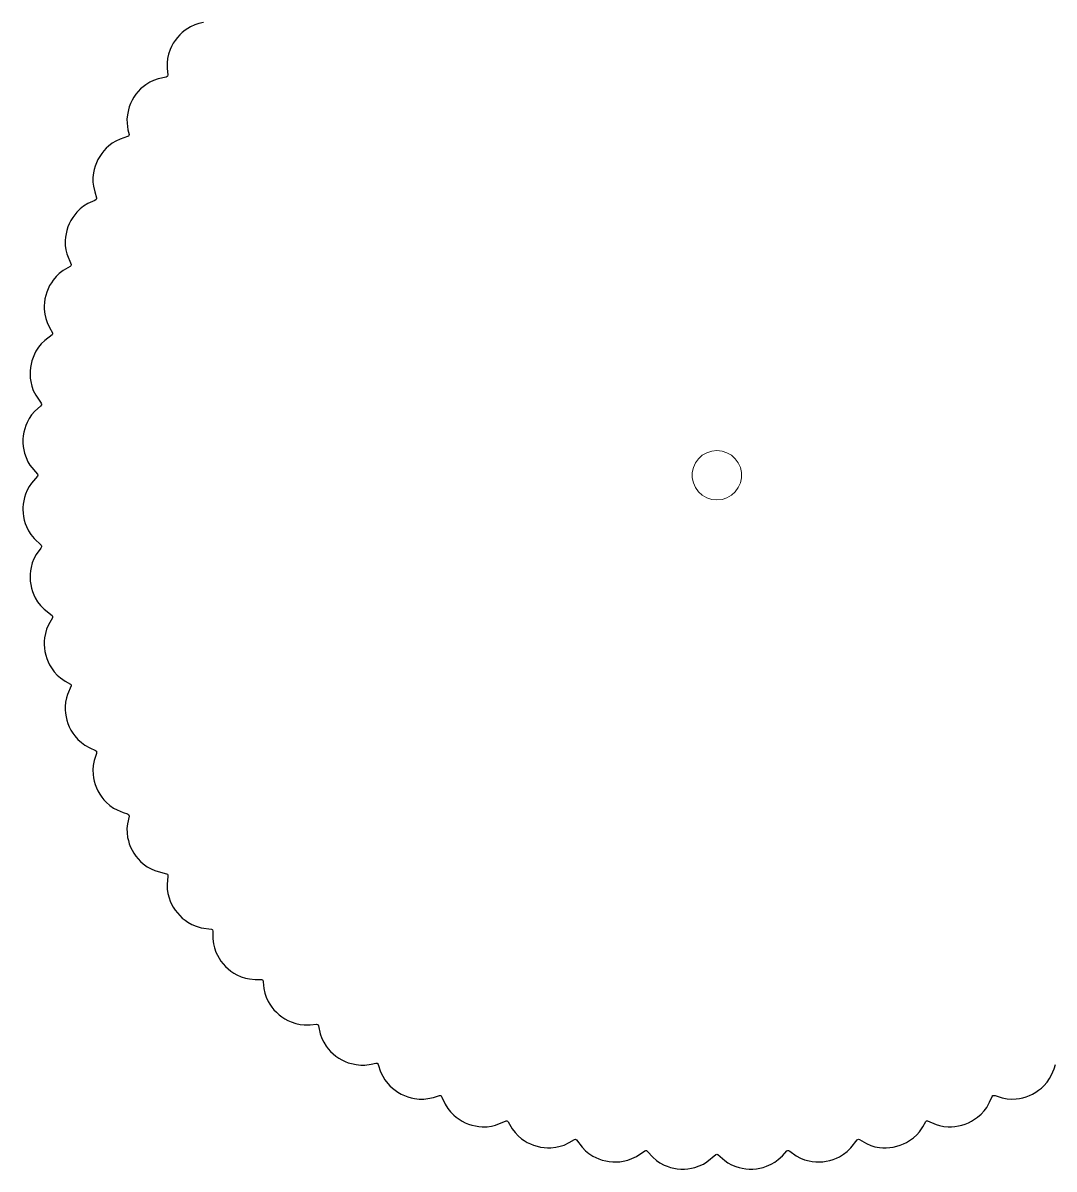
# Model space of a CAD drawing. Header units: centimetres. Extents: x 1 to 101, y 0 to 92.
# Drawn here: x 1.24 to 17.94, y 42.71 to 61.28 of the extents above; entities that cross this region are included whole.
import ezdxf

# ---------------------------------------------------------------- set-up
doc = ezdxf.new("R2010")
doc.units = ezdxf.units.CM
doc.layers.get('0').update_dxf_attribs({"lineweight": 25, "true_color": 0xffffff})
doc.layers.add('OpenJsCad', color=7, linetype='Continuous', lineweight=5, true_color=0xffffff)

msp = doc.modelspace()

# ---------------------------------------------------------------- linework, layer by layer
for p, q in [((4.166, 61.289), (4.09, 61.272)), ((3.823, 61.126), (3.782, 61.087)), ((3.867, 61.162), (3.823, 61.126)), ((3.912, 61.192), (3.867, 61.162)), ((3.958, 61.219), (3.912, 61.192)), ((4.025, 61.25), (3.958, 61.219)), ((4.09, 61.272), (4.025, 61.25)), ((3.676, 60.95), (3.649, 60.901)), ((3.707, 60.998), (3.676, 60.95)), ((3.743, 61.044), (3.707, 60.998)), ((3.782, 61.087), (3.743, 61.044)), ((3.6, 60.775), (3.585, 60.702)), ((3.626, 60.85), (3.6, 60.775)), ((3.649, 60.901), (3.626, 60.85)), ((3.585, 60.702), (3.577, 60.635)), ((3.577, 60.635), (3.578, 60.541)), ((3.578, 60.541), (3.589, 60.437)), ((3.434, 60.376), (3.358, 60.35)), ((3.561, 60.404), (3.434, 60.376)), ((3.578, 60.412), (3.561, 60.404)), ((3.585, 60.42), (3.578, 60.412)), ((3.589, 60.437), (3.585, 60.42)), ((3.109, 60.169), (3.073, 60.125)), ((3.148, 60.21), (3.109, 60.169)), ((3.189, 60.247), (3.148, 60.21)), ((3.232, 60.279), (3.189, 60.247)), ((3.296, 60.319), (3.232, 60.279)), ((3.358, 60.35), (3.296, 60.319)), ((3.011, 60.027), (2.986, 59.976)), ((3.04, 60.077), (3.011, 60.027)), ((3.073, 60.125), (3.04, 60.077)), ((2.934, 59.794), (2.927, 59.721)), ((2.949, 59.871), (2.934, 59.794)), ((2.965, 59.923), (2.949, 59.871)), ((2.986, 59.976), (2.965, 59.923)), ((2.927, 59.721), (2.928, 59.655)), ((2.928, 59.655), (2.943, 59.55)), ((2.938, 59.438), (2.819, 59.398)), ((2.953, 59.448), (2.938, 59.438)), ((2.943, 59.55), (2.96, 59.475)), ((2.958, 59.457), (2.953, 59.448)), ((2.96, 59.475), (2.958, 59.457)), ((2.59, 59.249), (2.553, 59.209)), ((2.629, 59.284), (2.59, 59.249)), ((2.689, 59.33), (2.629, 59.284)), ((2.747, 59.365), (2.689, 59.33)), ((2.819, 59.398), (2.747, 59.365)), ((2.456, 59.067), (2.432, 59.015)), ((2.485, 59.117), (2.456, 59.067)), ((2.517, 59.165), (2.485, 59.117)), ((2.553, 59.209), (2.517, 59.165)), ((2.396, 58.907), (2.384, 58.853)), ((2.412, 58.961), (2.396, 58.907)), ((2.432, 59.015), (2.412, 58.961)), ((2.384, 58.853), (2.376, 58.774)), ((2.376, 58.774), (2.376, 58.7)), ((2.376, 58.7), (2.383, 58.634)), ((2.383, 58.634), (2.404, 58.542)), ((2.404, 58.542), (2.435, 58.445)), ((2.224, 58.31), (2.169, 58.267)), ((2.293, 58.353), (2.224, 58.31)), ((2.405, 58.404), (2.293, 58.353)), ((2.429, 58.419), (2.405, 58.404)), ((2.434, 58.428), (2.429, 58.419)), ((2.435, 58.445), (2.434, 58.428)), ((2.048, 58.128), (2.019, 58.08)), ((2.08, 58.173), (2.048, 58.128)), ((2.115, 58.214), (2.08, 58.173)), ((2.169, 58.267), (2.115, 58.214)), ((1.971, 57.975), (1.953, 57.92)), ((1.993, 58.028), (1.971, 57.975)), ((2.019, 58.08), (1.993, 58.028)), ((1.931, 57.809), (1.927, 57.754)), ((1.927, 57.754), (1.928, 57.676)), ((1.94, 57.864), (1.931, 57.809)), ((1.953, 57.92), (1.94, 57.864)), ((1.928, 57.676), (1.937, 57.604)), ((1.937, 57.604), (1.952, 57.54)), ((1.952, 57.54), (2.021, 57.366)), ((1.831, 57.22), (1.781, 57.173)), ((1.895, 57.268), (1.831, 57.22)), ((2.005, 57.332), (1.895, 57.268)), ((2.018, 57.346), (2.005, 57.332)), ((2.022, 57.355), (2.018, 57.346)), ((2.021, 57.366), (2.022, 57.355)), ((1.674, 57.024), (1.649, 56.974)), ((1.702, 57.072), (1.674, 57.024)), ((1.732, 57.115), (1.702, 57.072)), ((1.781, 57.173), (1.732, 57.115)), ((1.611, 56.865), (1.598, 56.809)), ((1.628, 56.92), (1.611, 56.865)), ((1.649, 56.974), (1.628, 56.92)), ((1.59, 56.752), (1.586, 56.696)), ((1.586, 56.696), (1.587, 56.641)), ((1.587, 56.641), (1.595, 56.562)), ((1.598, 56.809), (1.59, 56.752)), ((1.595, 56.562), (1.611, 56.491)), ((1.611, 56.491), (1.632, 56.427)), ((1.632, 56.427), (1.671, 56.344)), ((1.671, 56.344), (1.721, 56.257)), ((1.598, 56.136), (1.539, 56.079)), ((1.716, 56.226), (1.598, 56.136)), ((1.723, 56.24), (1.716, 56.226)), ((1.721, 56.257), (1.723, 56.24)), ((1.428, 55.913), (1.406, 55.862)), ((1.453, 55.961), (1.428, 55.913)), ((1.495, 56.025), (1.453, 55.961)), ((1.539, 56.079), (1.495, 56.025)), ((1.373, 55.753), (1.363, 55.696)), ((1.387, 55.808), (1.373, 55.753)), ((1.406, 55.862), (1.387, 55.808)), ((1.358, 55.638), (1.357, 55.581)), ((1.357, 55.581), (1.36, 55.525)), ((1.363, 55.696), (1.358, 55.638)), ((1.36, 55.525), (1.368, 55.471)), ((1.368, 55.471), (1.386, 55.395)), ((1.386, 55.395), (1.41, 55.327)), ((1.41, 55.327), (1.448, 55.251)), ((1.448, 55.251), (1.538, 55.122)), ((1.434, 54.992), (1.382, 54.931)), ((1.524, 55.073), (1.434, 54.992)), ((1.541, 55.095), (1.524, 55.073)), ((1.538, 55.122), (1.543, 55.105)), ((1.543, 55.105), (1.541, 55.095)), ((1.308, 54.806), (1.287, 54.757)), ((1.343, 54.873), (1.308, 54.806)), ((1.382, 54.931), (1.343, 54.873)), ((1.256, 54.65), (1.247, 54.593)), ((1.27, 54.704), (1.256, 54.65)), ((1.287, 54.757), (1.27, 54.704)), ((1.247, 54.593), (1.242, 54.535)), ((1.242, 54.535), (1.242, 54.477)), ((1.242, 54.477), (1.246, 54.42)), ((1.246, 54.42), (1.255, 54.365)), ((1.255, 54.365), (1.267, 54.311)), ((1.267, 54.311), (1.292, 54.237)), ((1.292, 54.237), (1.323, 54.171)), ((1.323, 54.171), (1.356, 54.114)), ((1.356, 54.114), (1.478, 53.968)), ((1.478, 53.936), (1.379, 53.822)), ((1.478, 53.968), (1.483, 53.952)), ((1.483, 53.952), (1.478, 53.936)), ((1.312, 53.712), (1.283, 53.643)), ((1.345, 53.772), (1.312, 53.712)), ((1.379, 53.822), (1.345, 53.772)), ((1.246, 53.484), (1.242, 53.427)), ((1.255, 53.539), (1.246, 53.484)), ((1.267, 53.593), (1.255, 53.539)), ((1.283, 53.643), (1.267, 53.593)), ((1.242, 53.427), (1.241, 53.398)), ((1.241, 53.398), (1.244, 53.34)), ((1.244, 53.34), (1.251, 53.283)), ((1.251, 53.283), (1.263, 53.227)), ((1.263, 53.227), (1.278, 53.173)), ((1.278, 53.173), (1.297, 53.122)), ((1.297, 53.122), (1.331, 53.052)), ((1.331, 53.052), (1.369, 52.991)), ((1.369, 52.991), (1.421, 52.926)), ((1.421, 52.926), (1.535, 52.819)), ((1.529, 52.769), (1.458, 52.669)), ((1.542, 52.794), (1.529, 52.769)), ((1.535, 52.819), (1.542, 52.804)), ((1.542, 52.804), (1.542, 52.794)), ((1.419, 52.597), (1.393, 52.532)), ((1.458, 52.669), (1.419, 52.597)), ((1.364, 52.406), (1.358, 52.351)), ((1.373, 52.459), (1.364, 52.406)), ((1.393, 52.532), (1.373, 52.459)), ((1.358, 52.351), (1.357, 52.295)), ((1.357, 52.295), (1.36, 52.237)), ((1.36, 52.237), (1.368, 52.18)), ((1.368, 52.18), (1.38, 52.123)), ((1.38, 52.123), (1.396, 52.069)), ((1.396, 52.069), (1.416, 52.016)), ((1.416, 52.016), (1.44, 51.967)), ((1.44, 51.967), (1.48, 51.9)), ((1.48, 51.9), (1.524, 51.842)), ((1.524, 51.842), (1.583, 51.781)), ((1.583, 51.781), (1.716, 51.678)), ((1.718, 51.641), (1.655, 51.53)), ((1.716, 51.678), (1.722, 51.669)), ((1.723, 51.659), (1.718, 51.641)), ((1.722, 51.669), (1.723, 51.659)), ((1.624, 51.457), (1.605, 51.39)), ((1.655, 51.53), (1.624, 51.457)), ((1.587, 51.263), (1.586, 51.208)), ((1.591, 51.316), (1.587, 51.263)), ((1.605, 51.39), (1.591, 51.316)), ((1.586, 51.208), (1.59, 51.152)), ((1.59, 51.152), (1.598, 51.095)), ((1.598, 51.095), (1.611, 51.039)), ((1.611, 51.039), (1.628, 50.984)), ((1.628, 50.984), (1.649, 50.93)), ((1.649, 50.93), (1.674, 50.88)), ((1.674, 50.88), (1.702, 50.832)), ((1.702, 50.832), (1.748, 50.769)), ((1.748, 50.769), (1.798, 50.715)), ((1.798, 50.715), (1.848, 50.67)), ((1.848, 50.67), (1.924, 50.618)), ((1.924, 50.618), (2.01, 50.567)), ((2.021, 50.538), (1.964, 50.401)), ((2.01, 50.567), (2.021, 50.554)), ((2.021, 50.554), (2.021, 50.538)), ((1.947, 50.344), (1.933, 50.277)), ((1.964, 50.401), (1.947, 50.344)), ((1.933, 50.277), (1.927, 50.203)), ((1.927, 50.203), (1.927, 50.15)), ((1.927, 50.15), (1.931, 50.095)), ((1.931, 50.095), (1.94, 50.04)), ((1.94, 50.04), (1.953, 49.984)), ((1.953, 49.984), (1.971, 49.929)), ((1.971, 49.929), (1.993, 49.876)), ((1.993, 49.876), (2.019, 49.824)), ((2.019, 49.824), (2.048, 49.776)), ((2.048, 49.776), (2.08, 49.731)), ((2.08, 49.731), (2.133, 49.671)), ((2.133, 49.671), (2.188, 49.621)), ((2.188, 49.621), (2.242, 49.581)), ((2.242, 49.581), (2.324, 49.535)), ((2.324, 49.535), (2.419, 49.493)), ((2.432, 49.444), (2.395, 49.328)), ((2.419, 49.493), (2.432, 49.481)), ((2.432, 49.481), (2.436, 49.471)), ((2.436, 49.471), (2.432, 49.444)), ((2.38, 49.249), (2.375, 49.18)), ((2.395, 49.328), (2.38, 49.249)), ((2.375, 49.18), (2.378, 49.104)), ((2.378, 49.104), (2.384, 49.051)), ((2.384, 49.051), (2.396, 48.997)), ((2.396, 48.997), (2.412, 48.943)), ((2.412, 48.943), (2.432, 48.889)), ((2.432, 48.889), (2.456, 48.837)), ((2.456, 48.837), (2.485, 48.787)), ((2.485, 48.787), (2.517, 48.739)), ((2.517, 48.739), (2.553, 48.695)), ((2.553, 48.695), (2.59, 48.655)), ((2.59, 48.655), (2.649, 48.603)), ((2.649, 48.603), (2.708, 48.561)), ((2.708, 48.561), (2.766, 48.529)), ((2.766, 48.529), (2.865, 48.49)), ((2.865, 48.49), (2.938, 48.466)), ((2.934, 48.306), (2.927, 48.228)), ((2.96, 48.429), (2.934, 48.306)), ((2.938, 48.466), (2.953, 48.456)), ((2.953, 48.456), (2.958, 48.447)), ((2.958, 48.447), (2.96, 48.429)), ((2.927, 48.228), (2.928, 48.159)), ((2.928, 48.159), (2.938, 48.085)), ((2.938, 48.085), (2.949, 48.033)), ((2.949, 48.033), (2.965, 47.981)), ((2.965, 47.981), (2.986, 47.928)), ((2.986, 47.928), (3.011, 47.877)), ((3.011, 47.877), (3.04, 47.827)), ((3.04, 47.827), (3.073, 47.779)), ((3.073, 47.779), (3.109, 47.735)), ((3.109, 47.735), (3.148, 47.694)), ((3.148, 47.694), (3.189, 47.657)), ((3.189, 47.657), (3.253, 47.61)), ((3.253, 47.61), (3.317, 47.573)), ((3.317, 47.573), (3.378, 47.546)), ((3.378, 47.546), (3.468, 47.519)), ((3.468, 47.519), (3.568, 47.497)), ((3.568, 47.497), (3.582, 47.488)), ((3.588, 47.451), (3.576, 47.328)), ((3.582, 47.488), (3.587, 47.479)), ((3.587, 47.479), (3.588, 47.451)), ((3.576, 47.328), (3.579, 47.247)), ((3.579, 47.247), (3.589, 47.178)), ((3.589, 47.178), (3.608, 47.104)), ((3.608, 47.104), (3.626, 47.054)), ((3.626, 47.054), (3.649, 47.003)), ((3.649, 47.003), (3.676, 46.954)), ((3.676, 46.954), (3.707, 46.906)), ((3.707, 46.906), (3.743, 46.86)), ((3.743, 46.86), (3.782, 46.817)), ((3.782, 46.817), (3.823, 46.778)), ((3.823, 46.778), (3.867, 46.742)), ((3.867, 46.742), (3.912, 46.712)), ((3.912, 46.712), (3.98, 46.673)), ((3.98, 46.673), (4.047, 46.645)), ((4.047, 46.645), (4.129, 46.622)), ((4.129, 46.622), (4.295, 46.6)), ((4.295, 46.6), (4.305, 46.594)), ((4.305, 46.594), (4.312, 46.586)), ((4.312, 46.586), (4.316, 46.568)), ((4.316, 46.568), (4.317, 46.441)), ((4.317, 46.441), (4.327, 46.362)), ((4.327, 46.362), (4.343, 46.295)), ((4.343, 46.295), (4.368, 46.224)), ((4.368, 46.224), (4.391, 46.176)), ((4.391, 46.176), (4.418, 46.128)), ((4.418, 46.128), (4.449, 46.081)), ((4.449, 46.081), (4.484, 46.036)), ((4.484, 46.036), (4.524, 45.993)), ((4.524, 45.993), (4.566, 45.954)), ((4.566, 45.954), (4.611, 45.918)), ((4.611, 45.918), (4.658, 45.887)), ((4.658, 45.887), (4.706, 45.86)), ((4.706, 45.86), (4.778, 45.828)), ((4.778, 45.828), (4.848, 45.806)), ((4.848, 45.806), (4.913, 45.793)), ((4.913, 45.793), (5.005, 45.785)), ((5.005, 45.785), (5.106, 45.785)), ((5.106, 45.785), (5.121, 45.778)), ((5.121, 45.778), (5.128, 45.77)), ((5.128, 45.77), (5.135, 45.742)), ((5.135, 45.742), (5.146, 45.636)), ((5.146, 45.636), (5.162, 45.559)), ((5.162, 45.559), (5.184, 45.495)), ((5.184, 45.495), (5.216, 45.427)), ((5.216, 45.427), (5.242, 45.381)), ((5.242, 45.381), (5.273, 45.336)), ((5.273, 45.336), (5.308, 45.293)), ((5.308, 45.293), (5.348, 45.251)), ((5.348, 45.251), (5.39, 45.212)), ((5.39, 45.212), (5.436, 45.177)), ((5.436, 45.177), (5.484, 45.146)), ((5.484, 45.146), (5.534, 45.118)), ((5.534, 45.118), (5.584, 45.096)), ((5.584, 45.096), (5.66, 45.07)), ((5.66, 45.07), (5.732, 45.054)), ((5.732, 45.054), (5.799, 45.047)), ((5.799, 45.047), (5.894, 45.048)), ((5.894, 45.048), (5.997, 45.058)), ((5.997, 45.058), (6.014, 45.054)), ((6.014, 45.054), (6.022, 45.048)), ((6.022, 45.048), (6.03, 45.03)), ((6.03, 45.03), (6.058, 44.904)), ((6.058, 44.904), (6.085, 44.828)), ((6.085, 44.828), (6.115, 44.766)), ((6.115, 44.766), (6.155, 44.701)), ((6.155, 44.701), (6.188, 44.659)), ((6.188, 44.659), (6.224, 44.618)), ((6.224, 44.618), (6.265, 44.579)), ((6.265, 44.579), (6.31, 44.542)), ((6.31, 44.542), (6.357, 44.509)), ((6.357, 44.509), (6.407, 44.48)), ((6.407, 44.48), (6.459, 44.455)), ((6.459, 44.455), (6.511, 44.435)), ((6.511, 44.435), (6.564, 44.419)), ((6.564, 44.419), (6.641, 44.403)), ((6.641, 44.403), (6.713, 44.397)), ((6.713, 44.397), (6.779, 44.397)), ((6.779, 44.397), (6.885, 44.413)), ((6.885, 44.413), (6.96, 44.429)), ((6.96, 44.429), (6.978, 44.428)), ((6.978, 44.428), (6.987, 44.423)), ((6.987, 44.423), (6.997, 44.408)), ((6.997, 44.408), (7.036, 44.289)), ((17.945, 44.335), (17.968, 44.408)), ((7.036, 44.289), (7.069, 44.217)), ((7.069, 44.217), (7.105, 44.158)), ((17.873, 44.178), (17.905, 44.236)), ((17.905, 44.236), (17.945, 44.335)), ((7.105, 44.158), (7.15, 44.099)), ((7.15, 44.099), (7.186, 44.06)), ((7.186, 44.06), (7.226, 44.022)), ((7.226, 44.022), (7.27, 43.987)), ((17.695, 43.987), (17.739, 44.022)), ((17.739, 44.022), (17.779, 44.06)), ((17.779, 44.06), (17.831, 44.118)), ((17.831, 44.118), (17.873, 44.178)), ((7.27, 43.987), (7.317, 43.955)), ((7.317, 43.955), (7.367, 43.926)), ((7.367, 43.926), (7.42, 43.901)), ((7.42, 43.901), (7.474, 43.881)), ((7.474, 43.881), (7.528, 43.865)), ((7.528, 43.865), (7.582, 43.854)), ((7.582, 43.854), (7.661, 43.845)), ((7.661, 43.845), (7.734, 43.845)), ((7.734, 43.845), (7.801, 43.852)), ((7.801, 43.852), (7.892, 43.873)), ((7.892, 43.873), (7.989, 43.905)), ((7.989, 43.905), (8.006, 43.904)), ((8.006, 43.904), (8.015, 43.898)), ((8.015, 43.898), (8.03, 43.875)), ((8.03, 43.875), (8.081, 43.763)), ((16.899, 43.794), (16.942, 43.889)), ((16.942, 43.889), (16.954, 43.902)), ((16.954, 43.902), (16.964, 43.905)), ((16.964, 43.905), (16.991, 43.901)), ((16.991, 43.901), (17.106, 43.864)), ((17.106, 43.864), (17.185, 43.849)), ((17.185, 43.849), (17.254, 43.844)), ((17.254, 43.844), (17.33, 43.847)), ((17.33, 43.847), (17.383, 43.854)), ((17.383, 43.854), (17.437, 43.865)), ((17.437, 43.865), (17.491, 43.881)), ((17.491, 43.881), (17.545, 43.901)), ((17.545, 43.901), (17.597, 43.926)), ((17.597, 43.926), (17.648, 43.955)), ((17.648, 43.955), (17.695, 43.987)), ((8.081, 43.763), (8.124, 43.694)), ((8.124, 43.694), (8.167, 43.639)), ((8.167, 43.639), (8.221, 43.584)), ((16.763, 43.602), (16.813, 43.657)), ((16.813, 43.657), (16.853, 43.711)), ((16.853, 43.711), (16.899, 43.794)), ((8.221, 43.584), (8.262, 43.55)), ((8.262, 43.55), (8.307, 43.518)), ((8.307, 43.518), (8.355, 43.488)), ((8.355, 43.488), (8.406, 43.462)), ((8.406, 43.462), (8.46, 43.44)), ((8.894, 43.422), (9.068, 43.491)), ((9.068, 43.491), (9.079, 43.491)), ((9.079, 43.491), (9.089, 43.488)), ((9.089, 43.488), (9.102, 43.474)), ((9.102, 43.474), (9.166, 43.364)), ((15.817, 43.393), (15.867, 43.48)), ((15.867, 43.48), (15.881, 43.49)), ((15.881, 43.49), (15.897, 43.491)), ((15.897, 43.491), (16.033, 43.434)), ((16.505, 43.44), (16.559, 43.462)), ((16.559, 43.462), (16.61, 43.488)), ((16.61, 43.488), (16.658, 43.518)), ((16.658, 43.518), (16.703, 43.55)), ((16.703, 43.55), (16.763, 43.602)), ((8.46, 43.44), (8.515, 43.422)), ((8.515, 43.422), (8.57, 43.409)), ((8.57, 43.409), (8.626, 43.401)), ((8.626, 43.401), (8.68, 43.396)), ((8.68, 43.396), (8.759, 43.398)), ((8.759, 43.398), (8.831, 43.407)), ((8.831, 43.407), (8.894, 43.422)), ((9.166, 43.364), (9.214, 43.301)), ((9.214, 43.301), (9.262, 43.251)), ((15.666, 43.218), (15.72, 43.267)), ((15.72, 43.267), (15.764, 43.317)), ((15.764, 43.317), (15.817, 43.393)), ((16.033, 43.434), (16.091, 43.416)), ((16.091, 43.416), (16.157, 43.403)), ((16.157, 43.403), (16.232, 43.396)), ((16.232, 43.396), (16.284, 43.396)), ((16.284, 43.396), (16.339, 43.401)), ((16.339, 43.401), (16.395, 43.409)), ((16.395, 43.409), (16.45, 43.422)), ((16.45, 43.422), (16.505, 43.44)), ((9.262, 43.251), (9.319, 43.202)), ((9.319, 43.202), (9.363, 43.172)), ((9.363, 43.172), (9.41, 43.143)), ((9.41, 43.143), (9.461, 43.119)), ((9.461, 43.119), (9.514, 43.097)), ((9.514, 43.097), (9.569, 43.08)), ((9.944, 43.08), (10.007, 43.101)), ((10.007, 43.101), (10.091, 43.141)), ((10.091, 43.141), (10.178, 43.19)), ((10.178, 43.19), (10.195, 43.193)), ((10.195, 43.193), (10.209, 43.185)), ((10.209, 43.185), (10.298, 43.067)), ((14.654, 43.053), (14.756, 43.185)), ((14.756, 43.185), (14.766, 43.191)), ((14.766, 43.191), (14.776, 43.193)), ((14.776, 43.193), (14.794, 43.188)), ((14.794, 43.188), (14.904, 43.125)), ((14.904, 43.125), (14.978, 43.094)), ((14.978, 43.094), (15.044, 43.074)), ((15.396, 43.08), (15.451, 43.097)), ((15.451, 43.097), (15.504, 43.119)), ((15.504, 43.119), (15.555, 43.143)), ((15.555, 43.143), (15.602, 43.172)), ((15.602, 43.172), (15.666, 43.218)), ((9.569, 43.08), (9.626, 43.067)), ((9.626, 43.067), (9.683, 43.059)), ((9.683, 43.059), (9.739, 43.055)), ((9.739, 43.055), (9.794, 43.056)), ((9.794, 43.056), (9.872, 43.064)), ((9.872, 43.064), (9.944, 43.08)), ((10.298, 43.067), (10.355, 43.009)), ((10.355, 43.009), (10.41, 42.964)), ((10.41, 42.964), (10.474, 42.922)), ((10.474, 42.922), (10.522, 42.897)), ((10.522, 42.897), (10.572, 42.875)), ((11.107, 42.88), (11.183, 42.917)), ((11.183, 42.917), (11.313, 43.007)), ((11.313, 43.007), (11.33, 43.012)), ((11.33, 43.012), (11.34, 43.01)), ((11.34, 43.01), (11.361, 42.994)), ((11.361, 42.994), (11.443, 42.904)), ((11.443, 42.904), (11.504, 42.851)), ((12.321, 42.826), (12.467, 42.947)), ((12.467, 42.947), (12.482, 42.952)), ((12.482, 42.952), (12.498, 42.947)), ((12.498, 42.947), (12.612, 42.849)), ((13.478, 42.865), (13.546, 42.928)), ((13.546, 42.928), (13.615, 43.004)), ((13.615, 43.004), (13.63, 43.012)), ((13.63, 43.012), (13.641, 43.012)), ((13.641, 43.012), (13.665, 42.999)), ((13.665, 42.999), (13.766, 42.927)), ((13.766, 42.927), (13.837, 42.889)), ((14.418, 42.886), (14.468, 42.909)), ((14.468, 42.909), (14.535, 42.95)), ((14.535, 42.95), (14.592, 42.994)), ((14.592, 42.994), (14.654, 43.053)), ((15.044, 43.074), (15.118, 43.061)), ((15.118, 43.061), (15.171, 43.056)), ((15.171, 43.056), (15.226, 43.055)), ((15.226, 43.055), (15.282, 43.059)), ((15.282, 43.059), (15.339, 43.067)), ((15.339, 43.067), (15.396, 43.08)), ((10.572, 42.875), (10.626, 42.857)), ((10.626, 42.857), (10.682, 42.843)), ((10.682, 42.843), (10.739, 42.833)), ((10.739, 42.833), (10.796, 42.827)), ((10.796, 42.827), (10.854, 42.826)), ((10.854, 42.826), (10.909, 42.83)), ((10.909, 42.83), (10.963, 42.837)), ((10.963, 42.837), (11.039, 42.855)), ((11.039, 42.855), (11.107, 42.88)), ((11.504, 42.851), (11.561, 42.813)), ((11.561, 42.813), (11.628, 42.777)), ((11.628, 42.777), (11.678, 42.757)), ((11.678, 42.757), (11.73, 42.739)), ((11.73, 42.739), (11.785, 42.726)), ((11.785, 42.726), (11.842, 42.717)), ((11.842, 42.717), (11.899, 42.712)), ((11.899, 42.712), (11.957, 42.711)), ((11.957, 42.711), (12.014, 42.716)), ((12.014, 42.716), (12.07, 42.724)), ((12.07, 42.724), (12.123, 42.737)), ((12.123, 42.737), (12.198, 42.762)), ((12.198, 42.762), (12.264, 42.792)), ((12.264, 42.792), (12.321, 42.826)), ((12.612, 42.849), (12.662, 42.814)), ((12.662, 42.814), (12.722, 42.781)), ((12.722, 42.781), (12.791, 42.752)), ((12.791, 42.752), (12.842, 42.737)), ((12.842, 42.737), (12.895, 42.724)), ((12.895, 42.724), (12.951, 42.716)), ((12.951, 42.716), (13.008, 42.711)), ((13.008, 42.711), (13.066, 42.712)), ((13.066, 42.712), (13.123, 42.717)), ((13.123, 42.717), (13.18, 42.726)), ((13.18, 42.726), (13.235, 42.739)), ((13.235, 42.739), (13.287, 42.757)), ((13.287, 42.757), (13.36, 42.788)), ((13.36, 42.788), (13.424, 42.825)), ((13.424, 42.825), (13.478, 42.865)), ((13.837, 42.889), (13.902, 42.863)), ((13.902, 42.863), (13.975, 42.843)), ((13.975, 42.843), (14.028, 42.833)), ((14.028, 42.833), (14.083, 42.828)), ((14.083, 42.828), (14.14, 42.826)), ((14.14, 42.826), (14.197, 42.829)), ((14.197, 42.829), (14.255, 42.837)), ((14.255, 42.837), (14.311, 42.849)), ((14.311, 42.849), (14.366, 42.866)), ((14.366, 42.866), (14.418, 42.886))]:
    msp.add_line(p, q)
at = {"layer": 'OpenJsCad'}
msp.add_lwpolyline([(12.566, 53.561), (12.482, 53.552), (12.399, 53.561), (12.32, 53.587), (12.247, 53.628), (12.185, 53.684), (12.136, 53.752), (12.102, 53.828), (12.085, 53.91), (12.085, 53.994), (12.102, 54.076), (12.136, 54.152), (12.185, 54.22), (12.247, 54.276), (12.32, 54.317), (12.399, 54.343), (12.482, 54.352), (12.566, 54.343), (12.645, 54.317), (12.718, 54.276), (12.78, 54.22), (12.829, 54.152), (12.863, 54.076), (12.88, 53.994), (12.88, 53.91), (12.863, 53.828), (12.829, 53.752), (12.78, 53.684), (12.718, 53.628), (12.645, 53.587), (12.566, 53.561)], close=True, dxfattribs=at)

doc.saveas('drawing.dxf')
